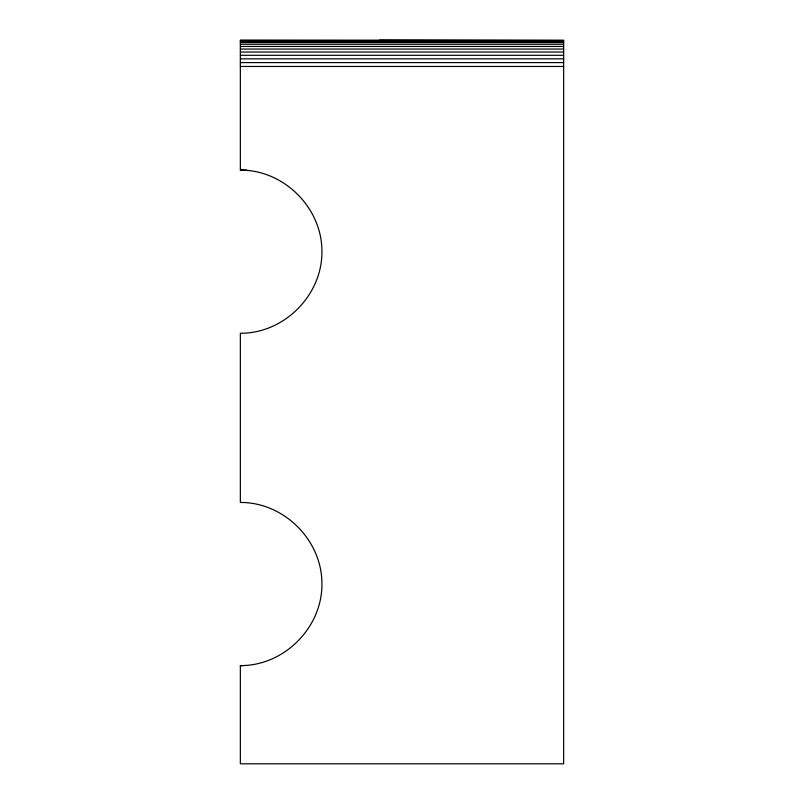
<?xml version="1.0" encoding="UTF-8"?>
<svg xmlns="http://www.w3.org/2000/svg" width="804" height="804" viewBox="0 0 804 804"><rect width="100%" height="100%" fill="white"/><g stroke="black" fill="none" stroke-linecap="round" stroke-linejoin="round"><path stroke-width="1.21" d="M240.356 665.611C284.023 665.883 322.213 627.693 321.932 584.036C322.213 540.378 284.023 502.188 240.356 502.46L240.356 333.268C284.023 333.539 322.213 295.349 321.932 251.692C322.213 208.035 284.023 169.845 240.356 170.116L240.356 40.2L563.644 40.461L563.644 763.8L240.356 763.8L240.356 665.611L242.868 665.611M379.337 40.2L563.644 40.461L240.356 40.461M240.356 41.225L563.644 41.225M240.356 42.501L563.644 42.501M240.356 44.25L563.644 44.25M240.356 46.441L563.644 46.441M240.356 49.054L563.644 49.054M240.356 52.019L563.644 52.019M240.356 55.305L563.644 55.305M240.356 58.853L563.644 58.853M240.356 62.591L563.644 62.591M240.356 66.471L563.644 66.471M240.356 170.116L246.627 170.116"/></g></svg>
